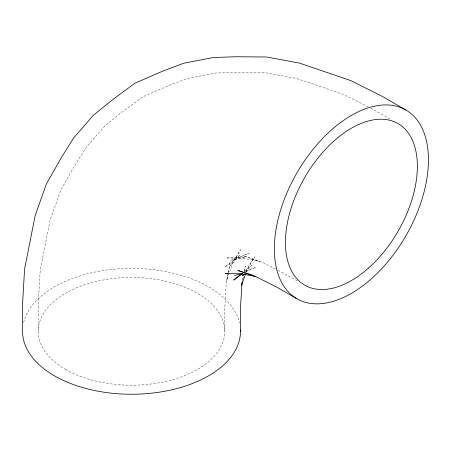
<?xml version="1.0" encoding="UTF-8"?>
<svg xmlns="http://www.w3.org/2000/svg" width="451" height="451" viewBox="0 0 451 451"><rect width="100%" height="100%" fill="white"/><g stroke="black" fill="none" stroke-linecap="round" stroke-linejoin="round"><path stroke-width="0.34" stroke-dasharray="2.25 1.69" d="M228.257 273.21L226.199 283.967L224.807 307.706L224.807 331.333M228.386 272.539L230.055 263.801L227.947 273.932M242.875 279.659L243.658 275.561M244.442 271.468L245.485 266.005L244.352 271.446M227.806 274.608L226.543 280.685L232.457 263.987L240.592 249.629L230.399 265.932L240.141 254.719L224.857 267.195L236.223 258.789L249.183 253.146L230.737 260.148L245.316 257.318L226.109 257.995L242.604 258.124L260.03 261.354L243.647 255.954L263.04 262.696L275.538 268.965M242.655 279.609L243.365 276.209M246.201 272.116L246.889 270.172L254.471 256.799L245.169 271.671M245.705 272.229L251.528 265.526L243.952 271.705M245.333 271.857L255.948 267.234L244.2 271.694M368.32 106.904L344.124 94.766L312.735 83.852L296.358 78.451L264.754 72.594L234.819 72.357L215.612 73.034L187.142 78.564L168.697 85.566L142.736 96.864L119.966 113.697L104.683 126.173L85.662 148.063L75.469 164.361L60.71 190.401L49.982 220.702L40.224 270.222L38.234 304.177L38.234 331.333M370.801 108.15L390.803 119.414M278.041 270.222L297.53 281.001M23.644 322.437A108.967 62.914 0 0 1 132.115 268.418A108.967 62.914 0 0 1 239.554 323.119M65.553 369.414A93.289 53.861 0 0 0 221.627 345.269A93.289 53.861 0 0 0 107.372 279.31A93.289 53.861 0 0 0 65.553 369.414"/><path stroke-width="0.68" d="M242.615 281.024L241.832 285.122L240.49 307.999L240.49 331.333M242.091 282.326L241.381 285.731L245.282 274.71M243.309 274.648L242.57 275.837L244.357 273.774M240.169 274.794L233.674 280.094L242.435 273.616M234.402 275.414L242.452 273.847M227.479 273.52L225.376 273.594L240.744 273.718L255.621 276.474M253.676 275.64L237.84 270.42L256.224 276.807L276.711 287.09L296.916 298.754M405.883 110.01A108.967 62.914 -60 0 0 276.97 224.322A108.967 62.914 -60 0 0 371.342 278.808A108.967 62.914 -60 0 0 405.883 110.01L382.11 96.288L350.934 80.65L299.408 63.078L266.614 57.001L235.552 56.758L213.114 57.542L183.478 63.298L161.932 71.478L134.877 83.255L111.149 100.799L93.295 115.366L73.496 138.153L61.59 157.196L46.273 184.217L35.144 215.657L24.591 269.067L22.55 303.884L22.55 331.333A108.967 62.914 0 0 0 132.695 394.242A108.967 62.914 0 0 0 240.462 329.969M368.473 268.097A93.289 53.861 -60 0 0 398.041 123.591A93.289 53.861 -60 0 0 287.682 221.452A93.289 53.861 -60 0 0 368.473 268.097"/></g></svg>
